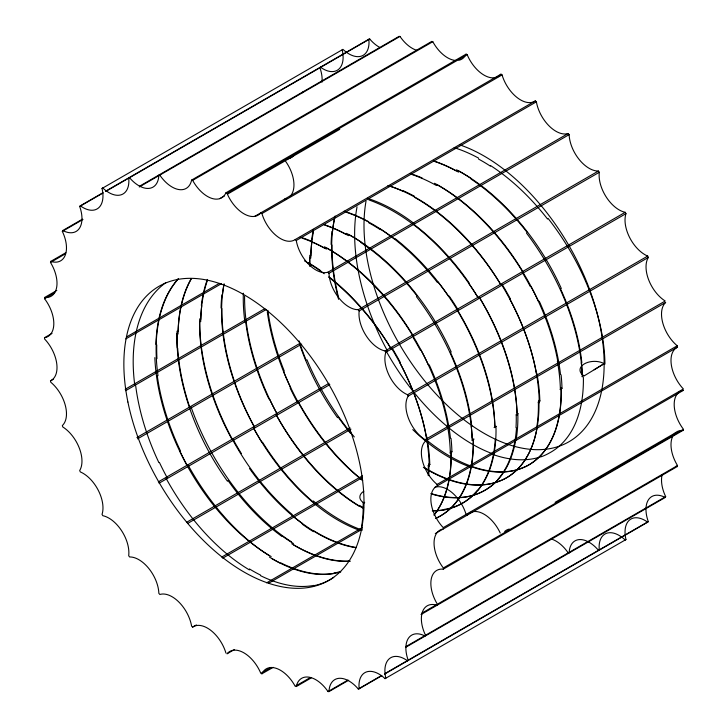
<?xml version="1.0" encoding="UTF-8"?>
<svg xmlns="http://www.w3.org/2000/svg" width="728" height="728" viewBox="0 0 728 728"><rect width="100%" height="100%" fill="white"/><g stroke="black" fill="none" stroke-linecap="round" stroke-linejoin="round"><path stroke-width="1.09" d="M225.944 653.089A28.301 16.344 60 0 0 192.656 627.09L191.61 626.162A28.301 16.344 60 0 0 159.851 594.476L158.859 593.375A28.301 16.344 60 0 0 129.593 556.966L128.701 555.719A28.301 16.344 60 0 0 102.812 515.688L102.038 514.359A28.301 16.344 60 0 0 80.317 471.917L79.689 470.525A28.301 16.344 60 0 0 62.79 426.972L62.326 425.561A28.301 16.344 60 0 0 50.769 382.218L50.487 380.844A28.301 16.344 60 0 0 44.617 339.021L44.526 337.71A28.301 16.344 60 0 0 44.526 298.689L44.617 297.488A28.301 16.344 60 0 0 50.487 262.444L50.769 261.388A28.301 16.344 60 0 0 62.326 231.386L62.79 230.512A28.301 16.344 60 0 0 79.689 206.47L80.317 205.806A28.301 16.344 60 0 0 102.038 188.452L102.375 188.252M443.261 568.941L443.243 569.16A28.301 16.344 60 0 0 437.373 604.204L677.513 465.556A28.301 16.344 60 0 1 672.636 436.5M683.41 430.139L443.243 569.16M677.495 465.629L677.249 466.548L421.012 614.541M437.109 605.195L437.091 605.259A28.301 16.344 60 0 0 425.525 635.253L425.097 636.081A28.301 16.344 60 0 0 408.171 660.169L407.544 660.842A28.301 16.344 60 0 0 385.822 678.196L385.531 678.36M677.231 466.612L677.249 466.548A28.301 16.344 60 0 0 675.975 466.257M302.475 92.747L302.93 91.865M625.68 539.721L625.962 539.548A28.301 16.344 60 0 1 647.683 522.194L648.275 521.567A28.301 16.344 60 0 1 665.21 497.488L665.674 496.614A28.301 16.344 60 0 1 662.061 475.056M648.275 521.567L384.53 673.819M363.827 491.2A14.151 8.399 -1.5 0 0 364 502.984L364.628 502.602M604.14 363.663L584.138 375.885A14.151 8.408 -1.5 0 1 584.138 364A14.151 8.408 -1.5 0 1 604.14 363.663L594.139 369.779M342.515 49.604L342.178 49.804A28.301 16.344 60 0 1 320.457 67.158L319.911 67.74A28.301 16.344 60 0 1 322.004 82.173M102.038 188.452L342.952 49.358A28.301 16.344 60 0 0 368.841 39.221L369.733 39.012A28.301 16.344 60 0 0 379.807 47.438M80.317 205.806L102.83 192.802M105.642 191.182L368.841 39.221M79.689 206.47L103.139 192.938M105.951 191.309L369.733 39.012M62.79 230.512L82.492 219.137M139.712 186.104L399.008 36.4L399.99 36.436A28.301 16.344 60 0 0 416.853 50.341M62.326 231.386L82.965 219.474M139.248 186.978L399.99 36.436M50.769 261.388L65.775 252.725M102.466 188.197L102.812 188.006A28.301 16.344 60 0 0 128.701 177.869L129.538 177.678A28.301 16.344 60 0 0 158.859 175.048L159.787 175.084A28.301 16.344 60 0 0 191.61 180.071L431.75 41.423L432.805 41.705A28.301 16.344 60 0 0 456.638 60.497M50.487 262.444L65.493 253.772M191.61 180.071L192.656 180.353L432.805 41.705M44.617 297.488L56.811 290.445M192.656 180.353A28.301 16.344 60 0 0 225.944 192.793L466.084 54.145L467.176 54.664A28.301 16.344 60 0 0 500.973 74.174L502.056 74.911A28.301 16.344 60 0 0 535.344 100.91L536.39 101.838A28.301 16.344 60 0 0 568.149 133.524L569.141 134.625A28.301 16.344 60 0 0 598.407 171.035L599.299 172.281A28.301 16.344 60 0 0 625.188 212.312L625.962 213.641A28.301 16.344 60 0 0 647.683 256.083L647.729 256.165M44.526 298.689L54.837 292.729M225.944 192.793L227.027 193.311L467.176 54.664M219.683 198.653L224.606 195.814M227.555 194.112L339.758 129.329M44.526 337.71L52.025 333.379M254.645 216.398L500.973 74.174M227.027 193.311A28.301 16.344 60 0 0 260.824 212.822L261.916 213.559L502.056 74.911M50.487 380.844L53.299 379.215M126.472 336.973L219.337 283.356M261.916 213.559A28.301 16.344 60 0 0 295.195 239.558L535.344 100.91M125.817 338.893L221.494 283.647M295.195 239.558L296.251 240.486L536.39 101.838M125.18 389.28L264.947 308.581M296.251 240.486A28.301 16.344 60 0 0 328.01 272.172L568.149 133.524M125.635 390.69L266.348 309.446M328.01 272.172L328.992 273.273L569.141 134.625M136.91 437.492L300.127 343.252M328.992 273.273A28.301 16.344 60 0 0 358.267 309.682L598.407 171.035M137.537 438.884L301.692 344.107M358.267 309.682L359.159 310.92L599.299 172.281M158.322 481.863L329.047 383.292M359.159 310.92A28.301 16.344 60 0 0 385.048 350.951L625.188 212.312M159.095 483.192L329.82 384.63M677.495 347.074L677.513 347.156A28.301 16.344 60 0 0 683.383 388.98L443.243 527.627A28.301 16.344 60 0 1 437.373 485.804L437.091 484.429A28.301 16.344 60 0 1 425.525 441.086L425.07 439.676A28.301 16.344 60 0 1 408.171 396.123L407.544 394.731A28.301 16.344 60 0 1 385.822 352.288L625.962 213.641M186.859 522.149L350.077 427.909M407.544 394.731L647.683 256.083M187.751 523.386L350.978 429.147M408.171 396.123L648.311 257.475A28.301 16.344 60 0 0 665.21 301.028L425.07 439.676M221.712 557.084L362.417 475.848M222.695 558.185L362.471 477.495M425.525 441.086L665.674 302.439A28.301 16.344 60 0 0 677.231 345.782L677.359 346.382M364 502.666L364.628 502.284M428.046 465.674L430.039 464.519M450.059 452.962L452.052 451.815M472.072 440.249L474.065 439.102M494.085 427.545L496.077 426.39M516.097 414.833L518.09 413.686M538.11 402.129L540.103 400.973M560.123 389.416L562.116 388.27M582.136 376.704L584.129 375.557M266.648 582.828L362.335 527.591M437.091 484.429L677.231 345.782M192.656 627.09L196.414 624.924M268.641 583.228L362.453 529.065M437.373 485.804L677.513 347.156M234.534 649.485L227.027 653.826A28.301 16.344 60 0 1 260.824 673.336L271.144 667.376M435.28 533.588L683.474 390.29A28.301 16.344 60 0 0 683.474 429.311L443.334 567.958A28.301 16.344 60 0 1 443.334 528.938M555.109 502.329L675.175 433.005M261.843 673.819L273.173 667.349M310.201 677.622L295.195 686.295A28.301 16.344 60 0 0 261.916 673.855M421.831 613.176L436.846 604.513M311.256 677.905L296.251 686.577A28.301 16.344 60 0 1 328.01 691.564L328.992 691.6A28.301 16.344 60 0 1 358.267 688.988L359.159 688.779A28.301 16.344 60 0 1 385.048 678.642L385.385 678.451M328.01 691.564L347.711 680.189M405.869 646.61L665.674 496.614M328.992 691.6L348.694 680.225M405.915 647.192L665.21 497.488M358.267 688.988L381.718 675.447M359.159 688.779L381.672 675.784M384.484 674.155L647.683 522.194M385.048 678.642L625.962 539.548M625.479 539.83L625.188 539.994A28.301 16.344 60 0 0 599.299 550.131L598.462 550.322A28.301 16.344 60 0 0 569.141 552.952L569.014 552.952M568.341 552.925L568.213 552.916A28.301 16.344 60 0 0 551.287 539.011M466.966 515.042L467.176 515.178A28.301 16.344 60 0 1 500.236 533.023M466.293 514.578L466.084 514.441A28.301 16.344 60 0 0 434.68 487.442M385.048 350.951L385.822 352.288M648.002 256.775L647.765 256.256M284.721 199.8L284.666 199.062A28.301 16.344 60 0 0 286.768 198.507M333.733 577.377A169.952 94.094 60.4 0 1 314.05 585.649M363.172 502.484A169.952 94.094 60.4 0 1 361.015 530.275M460.169 144.999A169.806 98.043 60 0 1 603.831 353.762A169.806 98.043 60 0 1 477.45 429.293A169.806 98.043 60 0 1 366.002 201.283M548.084 218.409A169.952 98.79 58 0 1 604.941 364.109M673.755 434.607A28.301 16.344 60 0 1 683.383 430.512M466.084 54.145A28.301 16.344 60 0 1 458.795 60.278M285.74 161.507A28.301 16.344 60 0 1 289.526 196.86M293.712 155.592A28.301 16.344 60 0 1 288.215 158.713M504.659 531.486A28.301 16.344 60 0 1 509.345 529.074M526.462 233.051A169.952 95.395 58.5 0 1 582.218 374.492M470.907 178.952A169.952 99.09 58 0 1 527.072 232.341M458.549 170.907A169.952 100.673 58.4 0 1 470.952 178.369M434.762 161.498A169.952 101.074 58.6 0 1 458.54 172.108M338.566 299.308A169.952 101.401 61.2 0 1 335.08 216.061M470.206 466.957A169.952 97.843 62 0 1 412.776 429.62M521.139 468.495A169.952 94.595 61 0 1 471.125 466.603M521.102 468.413A169.952 94.049 60.2 0 0 529.702 464.409A169.952 94.039 59.9 0 0 561.097 387.66M561.097 374.82A169.952 95.268 58.6 0 1 561.989 388.197M583.383 377.441A169.952 95.086 58.6 0 1 549.704 452.825A169.952 94.03 60 0 1 541.532 456.647M581.317 362.699A169.952 95.486 58.4 0 1 582.264 376.786M541.486 456.556A169.952 94.076 60.3 0 1 490.481 453.589M490.39 452.925A169.952 94.758 61.2 0 1 386.413 351.533M387.269 350.568A169.952 98.316 62 0 1 357.048 206.816M454.154 147.657A169.952 102.12 59.9 0 1 478.587 158.122M478.569 159.068A169.952 100.901 58.5 0 1 490.408 166.139M490.454 165.511A169.952 100.473 58.3 0 1 547.556 219.037M561.215 390.062A169.952 95.113 58.6 0 1 527.891 465.429L527.727 465.547A169.952 94.039 60.1 0 1 426.153 439.694M557.366 361.179A169.952 95.768 58.3 0 1 560.387 389.571M338.274 296.405A169.952 98.271 62 0 1 331.959 244.99M331.104 244.481A169.952 100.983 61.4 0 1 331.977 231.349M332.441 231.668A169.952 101.347 61.2 0 1 334.598 218.091M433.488 160.87A169.952 102.066 60.4 0 1 456.274 170.871M456.529 169.788A169.952 100.773 58.4 0 1 561.306 288.479M560.433 288.661A169.952 97.07 58 0 1 581.845 362.935M539.266 301.246A169.952 95.687 58.4 0 1 560.496 374.547M436.855 184.566A169.952 97.37 58 0 1 538.502 301.401M412.166 174.602A169.952 101.11 58.6 0 1 436.509 185.549M311.402 241.833A169.952 102.002 60.5 0 1 313.513 229.366M310.838 255.901A169.952 101.183 61.3 0 1 311.811 242.115M309.782 266.339A169.952 100.81 61.5 0 1 309.782 255.282M423.341 467.312A169.952 95.768 61.7 0 0 507.48 477.213L507.689 477.122A169.952 94.039 59.9 0 0 538.929 400.282M536.873 373.246A169.952 95.304 58.5 0 1 539.839 400.828M538.374 402.275A169.952 95.141 58.6 0 1 536.736 427.309M501.546 284.584A169.952 97.843 58 0 1 539.248 402.766M537.064 427.573A169.952 94.595 59 0 1 513.504 472.9A169.952 94.049 59.8 0 1 505.696 478.269A169.952 94.039 60.1 0 1 424.479 467.667M309.882 265.638A169.952 97.37 62 0 1 309.764 257.94M310.783 258.14A169.952 101.11 61.4 0 1 313.477 231.577M410.228 173.528A169.952 102.002 59.5 0 1 422.085 177.932M434.534 183.256A169.952 100.81 58.5 0 1 523.177 272.099M522.322 272.591A169.952 98.016 58 0 1 530.403 286.705M530.985 286.486A169.952 97.461 58 0 1 557.775 361.316M509.964 299.281A169.952 96.023 58.3 0 1 536.4 373.082M502.056 284.293A169.952 97.716 58 0 1 510.501 299.09M414.541 197.315A169.952 98.271 58 0 1 500.982 284.912M402.721 190.508A169.952 100.992 58.6 0 1 414.523 196.314M390.981 186.495A169.952 101.347 58.8 0 1 402.757 191.064M337.537 417.681A169.952 100.773 61.6 0 1 299.8 344.89M350.541 433.324A169.952 97.07 62 0 1 338.129 417.017M431.877 494.094A169.952 95.086 61.4 0 0 485.658 489.808A169.952 94.03 60 0 0 493.056 484.639M515.752 439.94A169.952 94.076 59.7 0 1 492.993 484.557M517.826 413.531A169.952 94.758 58.8 0 1 516.216 439.13M479.552 297.761A169.952 95.332 58.5 0 1 516.998 413.067M516.225 414.905A169.952 95.177 58.6 0 1 515.997 427.664M479.388 297.379A169.952 97.889 58 0 1 517.08 415.388M516.489 428.009A169.952 94.813 58.8 0 1 498.216 478.997M498.38 479.224A169.952 94.094 59.6 0 1 430.885 493.52M354.309 436.927A169.952 95.386 61.5 0 1 306.952 359.796M306.033 359.969A169.952 99.09 62 0 1 299.035 340.859M387.915 185.549A169.952 101.401 58.8 0 1 500.755 284.557M368.923 199.945A169.952 98.316 58 0 1 478.314 298.007A169.952 98.444 58 0 0 468.978 283.665M284.266 371.053A169.952 100.473 61.7 0 1 267.995 311.238M362.317 480.252A169.952 98.79 62 0 1 283.474 371.198M477.386 490.226A169.952 95.059 61.3 0 1 432.277 510.901M495.258 439.375A169.952 94.158 59.5 0 1 477.595 490.517M495.968 426.199A169.952 95.059 58.7 0 1 444.144 509.427M457.166 310.21A169.952 95.359 58.5 0 1 494.831 425.698M449.203 296.087A169.952 98.144 58 0 1 458.03 309.709M394.767 238.338A169.952 98.699 58 0 1 448.73 296.469M346.483 212.312A169.952 100.4 58.3 0 1 394.603 239.103M244.89 321.967A169.952 102.12 60.1 0 1 243.334 293.193M268.932 399.044A169.952 100.136 61.8 0 1 245.755 322.249M277.213 414.105A169.952 98.444 62 0 1 269.451 398.853M359.477 506.379A169.952 97.889 62 0 1 276.13 414.733M363.681 507.862A169.952 95.177 61.4 0 1 359.496 505.396M473.245 438.939A169.952 94.094 60.4 0 1 436.145 518.181M416.398 296.596A169.952 95.386 58.5 0 1 472.135 438.029M444.289 509.746A169.952 94.158 60.5 0 1 433.024 510.628M362.717 480.316A169.952 95.359 61.5 0 1 298.353 401.901M297.479 402.402A169.952 98.144 62 0 1 290.099 387.942M290.672 387.724A169.952 98.699 62 0 1 267.312 311.939M268.059 312.175A169.952 100.391 61.7 0 1 267.804 310.31M367.467 198.325A169.952 102.12 59.9 0 1 414.66 223.942M414.478 224.825A169.952 100.136 58.2 0 1 469.405 283.31M473.318 440.995A169.952 95.086 58.6 0 1 439.639 516.37A169.952 94.03 60 0 1 435.653 518.472M471.253 426.244A169.952 95.486 58.4 0 1 472.199 440.331M363.236 508.29A169.952 94.758 61.2 0 1 276.349 415.078M277.204 414.114A169.952 98.316 62 0 1 244.581 296.214M344.089 211.202A169.952 102.12 59.9 0 1 368.514 221.667M368.505 222.613A169.952 100.901 58.5 0 1 380.334 229.684M380.389 229.056A169.952 100.473 58.3 0 1 437.492 282.582M438.01 281.964A169.952 98.79 58 0 1 494.867 427.654M360.842 242.497A169.952 99.09 58 0 1 417.007 295.887M348.485 234.452A169.952 100.673 58.4 0 1 360.888 241.924M324.697 225.043A169.952 101.074 58.6 0 1 348.475 235.654M254.345 426.826A169.952 101.401 61.2 0 1 224.124 283.774M360.142 530.503A169.952 97.843 62 0 1 253.444 427.837A169.952 97.716 62 0 0 262.053 442.533M362.062 530.503A169.952 94.595 61 0 1 360.051 529.784M451.032 451.205A169.952 94.039 59.9 0 1 434.097 514.914M451.023 438.365A169.952 95.268 58.6 0 1 451.924 451.742M451.151 453.608A169.952 95.113 58.6 0 1 434.061 515.06M447.301 424.724A169.952 95.768 58.3 0 1 450.323 453.116M360.906 529.656A169.952 94.039 60.1 0 1 313.349 500.973M313.186 501.965A169.952 96.023 61.7 0 1 262.49 442.16M254.536 427.2A169.952 98.271 62 0 1 221.894 308.536M221.039 308.026A169.952 100.983 61.4 0 1 221.913 294.895M222.368 295.213A169.952 101.347 61.2 0 1 223.869 284.939M323.423 224.415A169.952 102.066 60.4 0 1 346.2 234.416M346.464 233.333A169.952 100.773 58.4 0 1 451.233 352.024M450.359 352.206A169.952 97.07 58 0 1 471.78 426.481M429.202 364.792A169.952 95.687 58.4 0 1 450.432 438.092M326.781 248.111A169.952 97.37 58 0 1 428.428 364.946M302.102 238.147A169.952 101.11 58.6 0 1 326.444 249.094M201.338 305.378A169.952 102.002 60.5 0 1 207.371 279.416M200.773 319.446A169.952 101.183 61.3 0 1 201.747 305.66M232.341 440.012A169.952 100.81 61.5 0 1 199.718 318.828M241.377 453.571A169.952 98.016 62 0 1 233.197 439.521M292.31 514.587A169.952 97.461 62 0 1 199.745 321.366M356.056 547.729A169.952 95.768 61.7 0 1 292.165 515.451M428.856 463.827A169.952 94.039 59.9 0 1 428.737 475.63M426.808 436.791A169.952 95.304 58.5 0 1 429.775 464.373M428.301 465.82A169.952 95.141 58.6 0 1 428.219 475.575M391.482 348.139A169.952 97.843 58 0 1 429.174 466.311M355.91 547.429A169.952 94.039 60.1 0 1 313.459 530.63M313.477 531.677A169.952 95.259 61.4 0 1 302.338 524.215M302.402 523.559A169.952 95.687 61.6 0 1 249.54 468.532M200.719 321.685A169.952 101.11 61.4 0 1 207.325 280.68M300.164 237.073A169.952 102.002 59.5 0 1 312.012 241.478M312.057 241.978A169.952 101.192 58.7 0 1 324.479 248.03M324.47 246.801A169.952 100.81 58.5 0 1 413.104 335.644M413.313 337.883A169.952 98.016 58 0 1 420.338 350.25M420.921 350.031A169.952 97.461 58 0 1 447.711 424.861M399.899 362.826A169.952 96.023 58.3 0 1 426.335 436.627M391.992 347.838A169.952 97.716 58 0 1 400.427 362.635M304.468 260.861A169.952 98.271 58 0 1 324.242 273.737M328.474 276.968A169.952 98.271 58 0 1 390.918 348.457M178.132 331.458A169.952 102.066 59.6 0 1 190.918 279.142M227.464 481.226A169.952 100.773 61.6 0 1 177.059 331.14M281.672 536.245A169.952 97.07 62 0 1 228.064 480.562M293.457 543.525A169.952 95.486 61.6 0 1 281.727 535.662M350.386 561.188A169.952 95.086 61.4 0 1 293.466 544.826M349.121 561.06A169.952 94.094 59.6 0 1 291.728 543.743M291.509 541.878A169.952 95.386 61.5 0 1 191.054 406.988M189.662 407.016A169.952 99.454 61.9 0 1 177.678 348.111M177.277 347.929A169.952 100.673 61.6 0 1 177.013 333.451M178.06 334.043A169.952 101.074 61.4 0 1 191.428 278.688M307.935 262.49A169.952 101.401 58.8 0 1 320.657 270.661M329.648 277.35A169.952 101.401 58.8 0 1 390.69 348.102M155.929 344.408A169.952 102.12 60.1 0 1 178.305 278.715M156.957 358.649A169.952 100.901 61.5 0 1 156.757 344.872M271.144 556.52A169.952 100.555 61.6 0 1 154.837 357.621M340.822 571.853A169.952 95.059 61.3 0 1 271.471 558.34M134.826 385.512A169.952 102.12 60.1 0 1 165.702 282.737M158.868 462.589A169.952 100.136 61.8 0 1 135.69 385.795M167.149 477.65A169.952 98.444 62 0 1 159.387 462.398M249.413 569.924A169.952 97.889 62 0 1 166.057 478.278M260.588 575.12A169.952 95.177 61.4 0 1 249.431 568.941M313.932 585.394A169.952 94.813 61.2 0 1 260.633 575.721M340.204 571.653A169.952 95.05 58.7 0 1 334.079 572.972M334.225 573.291A169.952 94.158 60.5 0 1 281.099 563.017M281.144 563.563A169.952 94.977 61.3 0 1 269.451 557.084M269.46 555.81A169.952 95.359 61.5 0 1 188.288 465.447M187.415 465.947A169.952 98.144 62 0 1 180.034 451.487M180.608 451.269A169.952 98.699 62 0 1 157.239 375.484M157.994 375.721A169.952 100.391 61.7 0 1 178.096 279.115M127.901 402.029A169.806 98.043 60 0 0 328.71 580.453A169.806 98.043 60 0 0 275.166 317.49A169.806 98.043 60 0 0 127.901 402.029"/></g></svg>
